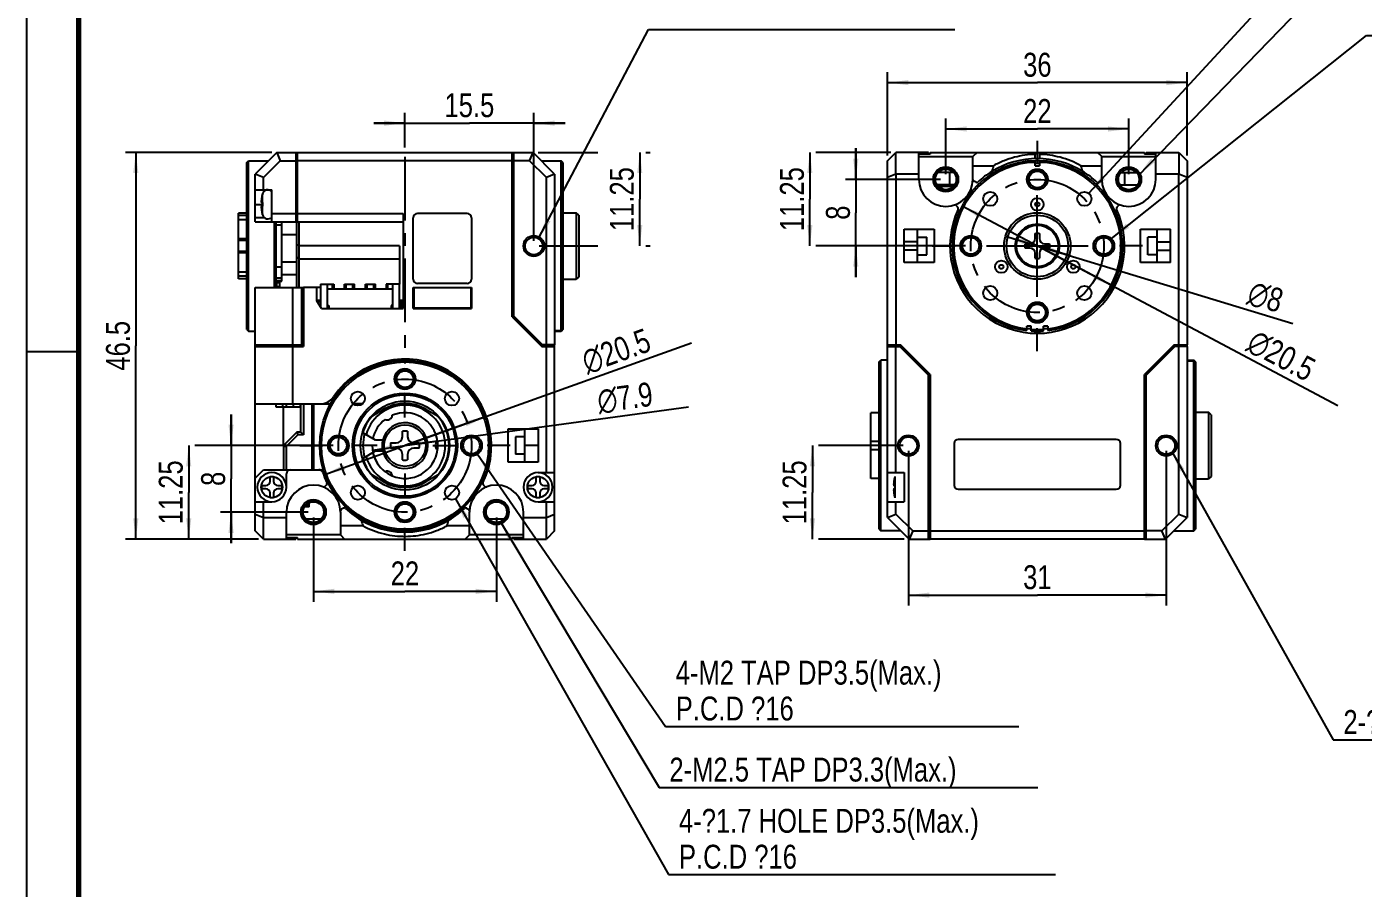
# Model space of a CAD drawing. Header units: millimetres. Extents: x 7 to 417, y 7 to 293.
# Drawn here: x 7.1 to 190.8, y 76.3 to 194.7 of the extents above; entities that cross this region are included whole.
import ezdxf

# ---------------------------------------------------------------- set-up
doc = ezdxf.new("R2010")
doc.units = ezdxf.units.MM
doc.header["$LTSCALE"] = 23.335714
doc.linetypes.add('CENTER', pattern=[0.6, 0.375, -0.075, 0.075, -0.075])
doc.layers.get('0').update_dxf_attribs({"linetype": 'CONTINUOUS'})
for name, color, linetype in [('02___PRT_ALL_AXES', 7, 'CONTINUOUS'), ('3_ALL_AXES', 7, 'CONTINUOUS'), ('7_ALL_FEATURES', 7, 'CONTINUOUS')]:
    doc.layers.add(name, color=color, linetype=linetype)
doc.styles.get("Standard").update_dxf_attribs({"font": 'txt', "width": 0.8})
doc.styles.add('TEXTSTYLE_1', font='gdt', dxfattribs={"width": 0.8})
doc.dimstyles.new('DIMSTYLE_1', dxfattribs={"dimtxt": 3.285714, "dimasz": 2.857143, "dimexe": 1, "dimexo": 0.5, "dimgap": 0.575, "dimtad": 1, "dimlfac": 0.875, "dimdsep": 46, "dimtxsty": 'Standard', "dimblk": '_FILLED', "dimblk1": '_FILLED', "dimblk2": '_FILLED', "dimcen": 0.09, "dimazin": 2, "dimtp": 0.01, "dimtm": 0.01, "dimtfac": 1, "dimtofl": 0, "dimtmove": 0, "dimatfit": 3, "dimldrblk": '_FILLED', "dimfxl": 0, "dimtolj": 1, "dimarcsym": 0})
doc.dimstyles.new('DIMSTYLE_2', dxfattribs={"dimtxt": 3.285714, "dimasz": 2.857143, "dimexe": 1, "dimexo": 0.5, "dimtad": 1, "dimlfac": 0.875, "dimdsep": 46, "dimtxsty": 'Standard', "dimblk": '_FILLED', "dimblk1": '_FILLED', "dimblk2": '_FILLED', "dimcen": 0.09, "dimazin": 2, "dimtp": 0.01, "dimtm": 0.01, "dimtfac": 1, "dimtmove": 0, "dimatfit": 2, "dimldrblk": '_FILLED', "dimfxl": 0, "dimtolj": 1, "dimarcsym": 0})
doc.dimstyles.get("Standard").update_dxf_attribs({"dimtxt": 3.285714, "dimasz": 2.857143, "dimexe": 1, "dimexo": 0.5, "dimtad": 1, "dimdsep": 46, "dimtxsty": 'Standard', "dimblk": '_FILLED', "dimblk1": '_FILLED', "dimblk2": '_FILLED', "dimcen": 0.09, "dimazin": 2, "dimtol": 1, "dimtp": 0.01, "dimtm": 0.01, "dimtfac": 1, "dimtofl": 0, "dimtmove": 0, "dimatfit": 3, "dimldrblk": '_FILLED', "dimfxl": 0, "dimtolj": 1, "dimarcsym": 0})

# ---------------------------------------------------------------- blocks, each defined once
blk = doc.blocks.new('_FILLED')
at = {"color": 0, "linetype": 'ByBlock'}
blk.add_solid([(0, 0), (-1, 0.125), (-1, -0.125)], dxfattribs=at)
blk = doc.blocks.new('*D1')
at = {"color": 2, "linetype": 'Continuous'}
for p, q in [((125.43, 176.98), (125.43, 188.42)), ((166.58, 176.98), (166.58, 188.42)), ((125.43, 186.99), (146.01, 186.99)), ((166.58, 186.99), (146.01, 186.99))]:
    blk.add_line(p, q, dxfattribs=at)
at = {"color": 2, "linetype": 'Continuous', "xscale": 2.8571428571, "yscale": 2.8571428571, "zscale": 2.8571428571, "rotation": 180}
blk.add_blockref('_FILLED', (125.43, 186.99), dxfattribs=at)
at = {"color": 2, "linetype": 'Continuous', "xscale": 2.8571428571, "yscale": 2.8571428571, "zscale": 2.8571428571}
blk.add_blockref('_FILLED', (166.58, 186.99), dxfattribs=at)
at = {"color": 2, "linetype": 'Continuous', "insert": (146.01, 191.09), "char_height": 3.286, "width": 5.2571, "attachment_point": 2, "line_spacing_factor": 0.9}
blk.add_mtext('36', dxfattribs=at)
blk = doc.blocks.new('*D2')
at = {"color": 2, "linetype": 'Continuous'}
for p, q in [((133.43, 174.41), (133.43, 182.05)), ((158.58, 174.41), (158.58, 182.05)), ((133.43, 180.62), (146.01, 180.62)), ((158.58, 180.62), (146.01, 180.62))]:
    blk.add_line(p, q, dxfattribs=at)
at = {"color": 2, "linetype": 'Continuous', "xscale": 2.8571428571, "yscale": 2.8571428571, "zscale": 2.8571428571, "rotation": 180}
blk.add_blockref('_FILLED', (133.43, 180.62), dxfattribs=at)
at = {"color": 2, "linetype": 'Continuous', "xscale": 2.8571428571, "yscale": 2.8571428571, "zscale": 2.8571428571}
blk.add_blockref('_FILLED', (158.58, 180.62), dxfattribs=at)
at = {"color": 2, "linetype": 'Continuous', "insert": (146.01, 184.73), "char_height": 3.286, "width": 5.2571, "attachment_point": 2, "line_spacing_factor": 0.9}
blk.add_mtext('22', dxfattribs=at)
blk = doc.blocks.new('*D5')
at = {"color": 2, "linetype": 'Continuous'}
for p, q in [((128.29, 136.41), (128.29, 115.14)), ((163.72, 136.41), (163.72, 115.14)), ((128.29, 116.57), (146.01, 116.57)), ((163.72, 116.57), (146.01, 116.57))]:
    blk.add_line(p, q, dxfattribs=at)
at = {"color": 2, "linetype": 'Continuous', "xscale": 2.8571428571, "yscale": 2.8571428571, "zscale": 2.8571428571, "rotation": 180}
blk.add_blockref('_FILLED', (128.29, 116.57), dxfattribs=at)
at = {"color": 2, "linetype": 'Continuous', "xscale": 2.8571428571, "yscale": 2.8571428571, "zscale": 2.8571428571}
blk.add_blockref('_FILLED', (163.72, 116.57), dxfattribs=at)
at = {"color": 2, "linetype": 'Continuous', "insert": (146.01, 120.68), "char_height": 3.286, "width": 5.2571, "attachment_point": 2, "line_spacing_factor": 0.9}
blk.add_mtext('31', dxfattribs=at)
blk = doc.blocks.new('*D7')
at = {"color": 2, "linetype": 'Continuous'}
for p, q in [((114.75, 177.41), (114.75, 170.98)), ((125.86, 177.41), (115.57, 177.41)), ((114.75, 164.55), (114.75, 170.98)), ((136.15, 164.55), (115.57, 164.55))]:
    blk.add_line(p, q, dxfattribs=at)
at = {"color": 2, "linetype": 'Continuous', "xscale": 2.8571428571, "yscale": 2.8571428571, "zscale": 2.8571428571}
for p, rotation in [((114.75, 177.41), 90), ((114.75, 164.55), 270)]:
    blk.add_blockref('_FILLED', p, dxfattribs=dict(at, rotation=rotation))
at = {"color": 2, "linetype": 'Continuous', "insert": (110.64, 170.98), "char_height": 3.286, "width": 13.1429, "attachment_point": 2, "rotation": 90, "line_spacing_factor": 0.9}
blk.add_mtext('11.25', dxfattribs=at)
blk = doc.blocks.new('*D8')
at = {"color": 2, "linetype": 'Continuous'}
for p, q in [((121.06, 173.69), (121.06, 177.98)), ((121.06, 177.98), (121.06, 169.12)), ((132.72, 173.69), (119.64, 173.69)), ((121.06, 160.26), (121.06, 169.12)), ((136.15, 164.55), (119.64, 164.55)), ((121.06, 164.55), (121.06, 160.26))]:
    blk.add_line(p, q, dxfattribs=at)
at = {"color": 2, "linetype": 'Continuous', "xscale": 2.8571428571, "yscale": 2.8571428571, "zscale": 2.8571428571}
for p, rotation in [((121.06, 173.69), 270), ((121.06, 164.55), 90)]:
    blk.add_blockref('_FILLED', p, dxfattribs=dict(at, rotation=rotation))
at = {"color": 2, "linetype": 'Continuous', "insert": (116.96, 169.12), "char_height": 3.29, "width": 2.6286, "attachment_point": 2, "rotation": 90, "line_spacing_factor": 0.9}
blk.add_mtext('8', dxfattribs=at)
blk = doc.blocks.new('*D11')
at = {"color": 2, "linetype": 'Continuous'}
for p, q in [((135.66, 170.04), (146.01, 164.55)), ((156.35, 159.06), (146.01, 164.55)), ((146.01, 164.55), (187.32, 142.62))]:
    blk.add_line(p, q, dxfattribs=at)
at = {"color": 2, "linetype": 'Continuous', "xscale": 2.8571428571, "yscale": 2.8571428571, "zscale": 2.8571428571}
for p, rotation in [((135.66, 170.04), 152.0460237914), ((156.35, 159.06), 332.0460237914)]:
    blk.add_blockref('_FILLED', p, dxfattribs=dict(at, rotation=rotation))
at = {"color": 2, "linetype": 'Continuous', "insert": (176.09, 153.23), "char_height": 3.2857, "width": 14.8952, "attachment_point": 1, "rotation": 332.046, "line_spacing_factor": 0.9, "style": 'TEXTSTYLE_1'}
blk.add_mtext('{\\fgdt;n}\\ftxt;20.5', dxfattribs=at)
blk = doc.blocks.new('*D12')
at = {"color": 2, "linetype": 'Continuous'}
for p, q in [((59.11, 137.12), (98.47, 151.25)), ((70.14, 141.08), (59.11, 137.12)), ((48.09, 133.16), (59.11, 137.12))]:
    blk.add_line(p, q, dxfattribs=at)
at = {"color": 2, "linetype": 'Continuous', "xscale": 2.8571428571, "yscale": 2.8571428571, "zscale": 2.8571428571}
for p, rotation in [((70.14, 141.08), 19.7448587996), ((48.09, 133.16), 199.7448587996)]:
    blk.add_blockref('_FILLED', p, dxfattribs=dict(at, rotation=rotation))
at = {"color": 2, "linetype": 'Continuous', "insert": (83.06, 150.08), "char_height": 3.2857, "width": 14.8952, "attachment_point": 1, "rotation": 19.7449, "line_spacing_factor": 0.9, "style": 'TEXTSTYLE_1'}
blk.add_mtext('{\\fgdt;n}\\ftxt;20.5', dxfattribs=at)
blk = doc.blocks.new('*D15')
at = {"color": 2, "linetype": 'Continuous'}
for p, q in [((115.11, 137.12), (115.11, 130.69)), ((127.58, 137.12), (115.93, 137.12)), ((115.11, 124.26), (115.11, 130.69)), ((127.69, 124.26), (115.93, 124.26))]:
    blk.add_line(p, q, dxfattribs=at)
at = {"color": 2, "linetype": 'Continuous', "xscale": 2.8571428571, "yscale": 2.8571428571, "zscale": 2.8571428571}
for p, rotation in [((115.11, 137.12), 90), ((115.11, 124.26), 270)]:
    blk.add_blockref('_FILLED', p, dxfattribs=dict(at, rotation=rotation))
at = {"color": 2, "linetype": 'Continuous', "insert": (111, 130.69), "char_height": 3.286, "width": 13.1429, "attachment_point": 2, "rotation": 90, "line_spacing_factor": 0.9}
blk.add_mtext('11.25', dxfattribs=at)
blk = doc.blocks.new('*D17')
at = {"color": 2, "linetype": 'Continuous'}
for p, q in [((59.11, 137.12), (98.06, 142.44)), ((54.64, 136.51), (59.11, 137.12)), ((63.59, 137.73), (59.11, 137.12))]:
    blk.add_line(p, q, dxfattribs=at)
at = {"color": 2, "linetype": 'Continuous', "xscale": 2.8571428571, "yscale": 2.8571428571, "zscale": 2.8571428571}
for p, rotation in [((63.59, 137.73), 7.7821633118), ((54.64, 136.51), 187.7821633118)]:
    blk.add_blockref('_FILLED', p, dxfattribs=dict(at, rotation=rotation))
at = {"color": 2, "linetype": 'Continuous', "insert": (85.35, 144.85), "char_height": 3.2857, "width": 12.2667, "attachment_point": 1, "rotation": 7.7822, "line_spacing_factor": 0.9, "style": 'TEXTSTYLE_1'}
blk.add_mtext('{\\fgdt;n}\\ftxt;7.9', dxfattribs=at)
blk = doc.blocks.new('*D18')
at = {"color": 2, "linetype": 'Continuous'}
for p, q in [((141.63, 165.88), (146.01, 164.55)), ((150.38, 163.22), (146.01, 164.55)), ((146.01, 164.55), (181.13, 153.88))]:
    blk.add_line(p, q, dxfattribs=at)
at = {"color": 2, "linetype": 'Continuous', "xscale": 2.8571428571, "yscale": 2.8571428571, "zscale": 2.8571428571}
for p, rotation in [((141.63, 165.88), 163.100072975), ((150.38, 163.22), 343.100072975)]:
    blk.add_blockref('_FILLED', p, dxfattribs=dict(at, rotation=rotation))
at = {"color": 2, "linetype": 'Continuous', "insert": (175.61, 159.85), "char_height": 3.2857, "width": 7.0095, "attachment_point": 1, "rotation": 343.1001, "line_spacing_factor": 0.9, "style": 'TEXTSTYLE_1'}
blk.add_mtext('{\\fgdt;n}\\ftxt;8', dxfattribs=at)
blk = doc.blocks.new('*D21')
at = {"color": 2, "linetype": 'Continuous'}
for p, q in [((59.11, 178.06), (59.11, 182.85)), ((76.83, 165.26), (76.83, 182.85)), ((59.11, 181.42), (54.83, 181.42)), ((54.83, 181.42), (67.97, 181.42)), ((81.11, 181.42), (67.97, 181.42)), ((76.83, 181.42), (81.11, 181.42))]:
    blk.add_line(p, q, dxfattribs=at)
at = {"color": 2, "linetype": 'Continuous', "xscale": 2.8571428571, "yscale": 2.8571428571, "zscale": 2.8571428571}
blk.add_blockref('_FILLED', (59.11, 181.42), dxfattribs=at)
at = {"color": 2, "linetype": 'Continuous', "xscale": 2.8571428571, "yscale": 2.8571428571, "zscale": 2.8571428571, "rotation": 180}
blk.add_blockref('_FILLED', (76.83, 181.42), dxfattribs=at)
at = {"color": 2, "linetype": 'Continuous', "insert": (67.97, 185.53), "char_height": 3.286, "width": 10.5143, "attachment_point": 2, "line_spacing_factor": 0.9}
blk.add_mtext('15.5', dxfattribs=at)
blk = doc.blocks.new('*D23')
at = {"color": 2, "linetype": 'Continuous'}
for p, q in [((40.8, 177.41), (20.71, 177.41)), ((22.13, 177.41), (22.13, 150.83)), ((22.13, 124.26), (22.13, 150.83)), ((38.97, 124.26), (20.71, 124.26))]:
    blk.add_line(p, q, dxfattribs=at)
at = {"color": 2, "linetype": 'Continuous', "xscale": 2.8571428571, "yscale": 2.8571428571, "zscale": 2.8571428571}
for p, rotation in [((22.13, 177.41), 90), ((22.13, 124.26), 270)]:
    blk.add_blockref('_FILLED', p, dxfattribs=dict(at, rotation=rotation))
at = {"color": 2, "linetype": 'Continuous', "insert": (18.03, 150.83), "char_height": 3.286, "width": 10.5143, "attachment_point": 2, "rotation": 90, "line_spacing_factor": 0.9}
blk.add_mtext('46.5', dxfattribs=at)
blk = doc.blocks.new('*D24')
at = {"color": 2, "linetype": 'Continuous'}
for p, q in [((77.43, 177.41), (85.63, 177.41)), ((91.38, 177.41), (91.38, 170.98)), ((92.2, 177.41), (92.81, 177.41)), ((91.38, 164.55), (91.38, 170.98)), ((77.54, 164.55), (85.63, 164.55)), ((92.2, 164.55), (92.81, 164.55))]:
    blk.add_line(p, q, dxfattribs=at)
at = {"color": 2, "linetype": 'Continuous', "xscale": 2.8571428571, "yscale": 2.8571428571, "zscale": 2.8571428571}
for p, rotation in [((91.38, 177.41), 90), ((91.38, 164.55), 270)]:
    blk.add_blockref('_FILLED', p, dxfattribs=dict(at, rotation=rotation))
at = {"color": 2, "linetype": 'Continuous', "insert": (87.27, 170.98), "char_height": 3.286, "width": 13.1429, "attachment_point": 2, "rotation": 90, "line_spacing_factor": 0.9}
blk.add_mtext('11.25', dxfattribs=at)
blk = doc.blocks.new('*D25')
at = {"color": 2, "linetype": 'Continuous'}
for p, q in [((29.4, 137.12), (29.4, 130.69)), ((49.26, 137.12), (30.22, 137.12)), ((29.4, 124.26), (29.4, 130.69)), ((38.97, 124.26), (30.22, 124.26))]:
    blk.add_line(p, q, dxfattribs=at)
at = {"color": 2, "linetype": 'Continuous', "xscale": 2.8571428571, "yscale": 2.8571428571, "zscale": 2.8571428571}
for p, rotation in [((29.4, 137.12), 90), ((29.4, 124.26), 270)]:
    blk.add_blockref('_FILLED', p, dxfattribs=dict(at, rotation=rotation))
at = {"color": 2, "linetype": 'Continuous', "insert": (25.29, 130.69), "char_height": 3.286, "width": 13.1429, "attachment_point": 2, "rotation": 90, "line_spacing_factor": 0.9}
blk.add_mtext('11.25', dxfattribs=at)
blk = doc.blocks.new('*D26')
at = {"color": 2, "linetype": 'Continuous'}
for p, q in [((35.22, 137.12), (35.22, 141.41)), ((35.22, 141.41), (35.22, 132.55)), ((49.26, 137.12), (33.79, 137.12)), ((35.22, 123.69), (35.22, 132.55)), ((45.83, 127.98), (33.79, 127.98)), ((35.22, 127.98), (35.22, 123.69))]:
    blk.add_line(p, q, dxfattribs=at)
at = {"color": 2, "linetype": 'Continuous', "xscale": 2.8571428571, "yscale": 2.8571428571, "zscale": 2.8571428571}
for p, rotation in [((35.22, 137.12), 270), ((35.22, 127.98), 90)]:
    blk.add_blockref('_FILLED', p, dxfattribs=dict(at, rotation=rotation))
at = {"color": 2, "linetype": 'Continuous', "insert": (31.11, 132.55), "char_height": 3.29, "width": 2.6286, "attachment_point": 2, "rotation": 90, "line_spacing_factor": 0.9}
blk.add_mtext('8', dxfattribs=at)
blk = doc.blocks.new('*D31')
at = {"color": 2, "linetype": 'Continuous'}
for p, q in [((46.54, 127.26), (46.54, 115.66)), ((71.68, 127.26), (71.68, 115.66)), ((46.54, 117.09), (59.11, 117.09)), ((71.68, 117.09), (59.11, 117.09))]:
    blk.add_line(p, q, dxfattribs=at)
at = {"color": 2, "linetype": 'Continuous', "xscale": 2.8571428571, "yscale": 2.8571428571, "zscale": 2.8571428571, "rotation": 180}
blk.add_blockref('_FILLED', (46.54, 117.09), dxfattribs=at)
at = {"color": 2, "linetype": 'Continuous', "xscale": 2.8571428571, "yscale": 2.8571428571, "zscale": 2.8571428571}
blk.add_blockref('_FILLED', (71.68, 117.09), dxfattribs=at)
at = {"color": 2, "linetype": 'Continuous', "insert": (59.11, 121.2), "char_height": 3.286, "width": 5.2571, "attachment_point": 2, "line_spacing_factor": 0.9}
blk.add_mtext('22', dxfattribs=at)

msp = doc.modelspace()

# ---------------------------------------------------------------- linework, layer by layer
at = {"color": 7, "linetype": 'Continuous'}
for p, q in [((7.143, 7.143), (7.143, 292.857)), ((41.513, 177.405), (38.542, 174.434)), ((41.513, 177.405), (41.987, 176.263)), ((41.513, 177.405), (44.371, 177.405)), ((44.142, 177.405), (44.142, 167.863)), ((44.142, 177.177), (44.371, 177.177)), ((44.256, 158.834), (44.256, 177.177)), ((44.371, 167.863), (44.371, 177.405)), ((73.856, 154.787), (73.856, 177.405)), ((73.856, 177.405), (76.713, 177.405)), ((73.856, 177.177), (74.085, 177.177)), ((73.971, 154.834), (73.971, 177.405)), ((74.085, 154.881), (74.085, 177.405)), ((76.24, 176.263), (76.713, 177.405)), ((79.685, 174.434), (76.713, 177.405)), ((125.434, 176.263), (126.577, 177.405)), ((126.577, 174.434), (126.577, 177.405)), ((131.034, 177.405), (126.577, 177.405)), ((129.72, 173.691), (129.72, 177.405)), ((131.263, 177.177), (129.72, 177.177)), ((129.72, 176.834), (137.149, 176.834)), ((131.02, 177.177), (131.034, 177.405)), ((131.034, 177.405), (131.034, 177.177)), ((131.263, 177.405), (131.263, 177.177)), ((131.263, 177.405), (160.749, 177.405)), ((137.72, 177.405), (137.149, 176.834)), ((137.149, 173.691), (137.149, 176.834)), ((145.72, 177.405), (145.72, 177.13)), ((146.292, 177.405), (146.292, 177.13)), ((154.863, 176.834), (154.292, 177.405)), ((154.863, 173.691), (154.863, 176.834)), ((154.863, 176.834), (162.292, 176.834)), ((160.749, 177.405), (160.749, 177.177)), ((162.292, 177.177), (160.749, 177.177)), ((160.977, 177.177), (160.977, 177.405)), ((160.977, 177.405), (165.434, 177.405)), ((162.292, 173.691), (162.292, 177.405)), ((165.434, 177.405), (165.434, 174.434)), ((165.434, 177.405), (166.577, 176.263)), ((41.987, 176.263), (39.685, 173.961)), ((41.987, 176.263), (44.142, 176.263)), ((44.142, 176.168), (44.371, 176.168)), ((73.856, 176.168), (74.085, 176.168)), ((76.24, 176.263), (74.085, 176.263)), ((78.542, 173.961), (76.24, 176.263)), ((77.86, 176.259), (80.599, 176.259)), ((80.599, 152.921), (80.599, 176.259)), ((80.828, 176.03), (80.599, 176.259)), ((80.828, 176.03), (80.828, 153.063)), ((125.434, 173.961), (125.434, 176.263)), ((137.149, 175.577), (140.005, 175.577)), ((145.72, 175.577), (145.72, 176.259)), ((145.72, 175.92), (146.292, 175.92)), ((145.72, 175.577), (146.292, 175.577)), ((146.292, 176.259), (146.292, 175.577)), ((152.006, 175.577), (154.863, 175.577)), ((166.577, 176.263), (166.577, 173.961)), ((38.542, 167.863), (38.542, 174.434)), ((39.685, 173.961), (38.542, 174.434)), ((39.685, 172.263), (39.685, 173.961)), ((79.685, 174.434), (78.542, 173.961)), ((126.577, 174.434), (125.434, 173.961)), ((129.72, 174.434), (126.577, 174.434)), ((132.863, 172.72), (132.391, 172.72)), ((132.863, 172.72), (132.863, 172.948)), ((137.583, 173.295), (137.282, 173.434)), ((154.429, 173.295), (154.73, 173.434)), ((165.434, 174.434), (162.292, 174.434)), ((166.577, 173.961), (165.434, 174.434)), ((38.542, 172.263), (40.828, 172.263)), ((40.828, 167.863), (40.828, 172.263)), ((38.542, 170.263), (39.54, 170.263)), ((40.828, 169.005), (44.142, 169.005)), ((44.142, 169.1), (44.371, 169.1)), ((44.371, 169.005), (58.885, 169.005)), ((58.885, 169.005), (58.885, 155.977)), ((67.685, 169.005), (60.828, 169.005)), ((80.828, 169.12), (82.656, 169.12)), ((82.656, 169.12), (82.656, 159.977)), ((82.999, 168.777), (82.656, 169.12)), ((135.089, 169.867), (134.865, 170.11)), ((157.147, 170.11), (156.923, 169.867)), ((39.795, 168.434), (38.542, 168.434)), ((38.542, 167.863), (44.256, 167.863)), ((40.828, 168.434), (40.746, 168.434)), ((41.399, 167.433), (42.199, 167.433)), ((42.199, 159.712), (42.199, 167.863)), ((44.142, 168.091), (44.371, 168.091)), ((44.371, 167.863), (58.885, 167.863)), ((44.599, 158.834), (44.599, 167.863)), ((60.256, 159.977), (60.256, 168.434)), ((68.256, 168.434), (68.256, 159.977)), ((82.999, 168.777), (82.999, 160.32)), ((42.199, 166.141), (44.256, 166.141)), ((127.72, 162.263), (127.72, 166.834)), ((127.72, 166.834), (131.834, 166.834)), ((129.549, 162.263), (129.549, 166.834)), ((129.549, 165.748), (130.806, 165.748)), ((130.806, 163.348), (130.806, 165.748)), ((131.834, 166.834), (131.834, 162.263)), ((160.177, 162.263), (160.177, 166.834)), ((160.177, 166.834), (164.292, 166.834)), ((161.206, 163.348), (161.206, 165.748)), ((162.463, 165.748), (161.206, 165.748)), ((162.463, 162.263), (162.463, 166.834)), ((164.292, 162.263), (164.292, 166.834)), ((44.599, 164.548), (44.256, 164.69)), ((129.549, 165.12), (127.72, 165.12)), ((129.549, 163.977), (127.72, 163.977)), ((162.463, 165.12), (164.292, 165.12)), ((162.463, 163.977), (164.292, 163.977)), ((41.399, 161.664), (42.199, 161.664)), ((42.199, 162.364), (44.256, 162.364)), ((44.599, 162.72), (44.256, 163.063)), ((131.834, 162.263), (127.72, 162.263)), ((129.549, 163.348), (130.806, 163.348)), ((164.292, 162.263), (160.177, 162.263)), ((162.463, 163.348), (161.206, 163.348)), ((41.513, 158.834), (41.513, 159.802)), ((41.513, 159.802), (42.199, 159.802)), ((42.199, 160.605), (44.256, 160.605)), ((80.828, 159.977), (82.656, 159.977)), ((82.999, 160.32), (82.656, 159.977)), ((38.542, 125.405), (38.542, 158.834)), ((38.542, 158.834), (45.171, 158.834)), ((41.513, 159.712), (42.199, 159.712)), ((41.513, 159.53), (41.856, 159.53)), ((41.513, 158.966), (41.856, 158.966)), ((41.856, 159.53), (41.856, 158.834)), ((43.685, 150.948), (43.685, 158.834)), ((44.942, 150.834), (44.942, 158.834)), ((45.171, 158.605), (44.942, 158.605)), ((45.056, 158.605), (45.056, 150.834)), ((45.171, 158.834), (45.171, 150.72)), ((47.513, 159.291), (47.513, 156.183)), ((47.513, 159.291), (49.342, 159.291)), ((48.428, 159.291), (48.428, 155.977)), ((57.456, 158.605), (48.428, 158.605)), ((49.113, 159.291), (49.113, 158.605)), ((49.342, 159.291), (49.342, 158.605)), ((50.828, 158.605), (50.828, 159.291)), ((50.828, 159.291), (52.199, 159.291)), ((51.056, 158.605), (51.056, 159.291)), ((51.971, 158.605), (51.971, 159.291)), ((52.199, 158.605), (52.199, 159.291)), ((53.685, 158.605), (53.685, 159.291)), ((53.685, 159.291), (55.056, 159.291)), ((53.913, 158.605), (53.913, 159.291)), ((54.828, 158.605), (54.828, 159.291)), ((55.056, 158.605), (55.056, 159.291)), ((56.542, 159.291), (56.542, 158.605)), ((58.371, 159.291), (56.542, 159.291)), ((56.771, 158.605), (56.771, 159.291)), ((57.456, 155.977), (57.456, 159.291)), ((58.371, 155.977), (58.371, 159.291)), ((60.256, 155.977), (60.256, 158.834)), ((60.256, 158.834), (68.256, 158.834)), ((60.256, 158.605), (60.313, 158.605)), ((60.256, 158.548), (60.313, 158.548)), ((60.313, 158.777), (60.313, 156.034)), ((68.199, 158.777), (60.313, 158.777)), ((67.685, 159.405), (60.828, 159.405)), ((68.199, 156.034), (68.199, 158.777)), ((68.199, 158.605), (68.256, 158.605)), ((68.199, 158.548), (68.256, 158.548)), ((68.256, 158.834), (68.256, 155.977)), ((47.228, 156.64), (47.228, 156.891)), ((47.513, 156.891), (47.228, 156.891)), ((48.428, 156.377), (48.656, 156.377)), ((48.656, 156.377), (48.656, 155.977)), ((57.228, 156.377), (57.228, 155.977)), ((57.456, 156.377), (57.228, 156.377)), ((58.656, 156.891), (58.371, 156.891)), ((58.656, 155.977), (58.656, 156.891)), ((60.256, 156.263), (60.313, 156.263)), ((60.313, 156.205), (60.256, 156.205)), ((68.199, 156.263), (68.256, 156.263)), ((68.256, 156.205), (68.199, 156.205)), ((47.642, 155.977), (58.885, 155.977)), ((60.256, 155.977), (68.256, 155.977)), ((60.313, 156.034), (68.199, 156.034)), ((73.856, 154.787), (77.923, 150.72)), ((73.971, 154.834), (77.971, 150.834)), ((78.018, 150.948), (74.085, 154.881)), ((79.685, 152.921), (80.599, 152.921)), ((79.685, 152.865), (80.599, 152.865)), ((79.685, 152.834), (80.599, 152.834)), ((80.599, 152.921), (80.828, 153.152)), ((80.828, 153.063), (80.599, 152.834)), ((80.599, 152.865), (80.676, 152.942)), ((80.599, 152.834), (80.599, 152.865)), ((80.676, 152.942), (80.828, 153.095)), ((144.577, 152.921), (144.577, 153.52)), ((145.149, 153.52), (144.577, 153.52)), ((145.149, 153.177), (144.577, 153.177)), ((145.149, 152.865), (145.149, 153.52)), ((146.863, 152.865), (146.863, 153.52)), ((147.434, 153.52), (146.863, 153.52)), ((147.434, 153.177), (146.863, 153.177)), ((147.434, 153.52), (147.434, 152.921)), ((38.542, 150.948), (44.942, 150.948)), ((38.542, 150.72), (45.171, 150.72)), ((38.771, 150.72), (38.771, 150.948)), ((45.056, 150.834), (38.771, 150.834)), ((43.685, 142.834), (43.685, 150.72)), ((43.78, 150.72), (43.78, 150.948)), ((77.923, 150.72), (79.685, 150.72)), ((79.456, 150.834), (77.971, 150.834)), ((79.685, 150.948), (78.018, 150.948)), ((78.447, 150.72), (78.447, 150.948)), ((78.542, 133.405), (78.542, 150.72)), ((79.456, 150.72), (79.456, 150.948)), ((79.685, 125.405), (79.685, 150.948)), ((125.434, 127.234), (125.434, 150.948)), ((125.434, 150.948), (127.196, 150.948)), ((125.434, 150.72), (127.101, 150.72)), ((125.663, 150.72), (125.663, 150.948)), ((127.149, 150.834), (125.663, 150.834)), ((126.577, 133.405), (126.577, 150.72)), ((126.672, 150.72), (126.672, 150.948)), ((127.101, 150.72), (131.034, 146.787)), ((127.149, 150.834), (131.149, 146.834)), ((131.263, 146.881), (127.196, 150.948)), ((164.816, 150.948), (160.749, 146.881)), ((160.863, 146.834), (164.863, 150.834)), ((160.977, 146.787), (164.91, 150.72)), ((164.816, 150.948), (166.577, 150.948)), ((166.349, 150.834), (164.863, 150.834)), ((166.577, 150.72), (164.91, 150.72)), ((165.34, 150.72), (165.34, 150.948)), ((166.349, 150.72), (166.349, 150.948)), ((166.577, 150.72), (166.577, 150.948)), ((14.286, 150), (7.168, 150.011)), ((166.577, 148.834), (167.492, 148.834)), ((166.577, 148.803), (167.492, 148.803)), ((167.72, 148.605), (167.492, 148.834)), ((167.492, 148.803), (167.492, 148.834)), ((167.568, 148.726), (167.492, 148.803)), ((166.577, 148.747), (167.492, 148.747)), ((167.492, 125.409), (167.492, 148.747)), ((167.72, 148.516), (167.492, 148.747)), ((167.72, 148.573), (167.568, 148.726)), ((167.72, 148.605), (167.72, 125.637)), ((131.034, 124.263), (131.034, 146.787)), ((131.149, 124.491), (131.149, 146.834)), ((131.263, 146.881), (131.263, 124.263)), ((160.749, 124.263), (160.749, 146.881)), ((160.863, 146.834), (160.863, 124.491)), ((160.977, 124.263), (160.977, 146.787)), ((38.542, 142.834), (48.895, 142.834)), ((41.399, 142.377), (41.399, 142.834)), ((44.713, 142.377), (41.399, 142.377)), ((42.313, 142.377), (42.313, 142.834)), ((42.771, 142.834), (42.771, 142.377)), ((43.799, 142.377), (43.799, 142.834)), ((44.713, 142.834), (44.713, 142.377)), ((44.828, 138.948), (44.828, 142.834)), ((45.171, 142.834), (45.171, 138.605)), ((46.428, 142.834), (46.428, 133.805)), ((46.542, 142.834), (46.542, 133.805)), ((53.263, 142.834), (52.034, 142.834)), ((167.72, 141.691), (169.549, 141.691)), ((169.892, 141.348), (169.549, 141.691)), ((169.549, 141.691), (169.549, 132.548)), ((169.892, 141.348), (169.892, 132.891)), ((44.256, 138.948), (42.428, 137.12)), ((44.398, 138.605), (42.771, 136.978)), ((44.256, 138.948), (44.398, 138.605)), ((44.828, 138.948), (44.256, 138.948)), ((45.171, 138.605), (44.398, 138.605)), ((44.828, 138.948), (45.171, 138.605)), ((73.285, 139.405), (77.399, 139.405)), ((73.285, 134.834), (73.285, 139.405)), ((75.571, 138.32), (74.313, 138.32)), ((74.313, 138.32), (74.313, 135.92)), ((75.571, 134.834), (75.571, 139.405)), ((77.399, 139.405), (77.399, 134.834)), ((156.863, 137.977), (135.149, 137.977)), ((42.428, 137.12), (42.771, 136.978)), ((42.428, 137.12), (42.428, 133.805)), ((42.771, 136.978), (42.771, 133.805)), ((75.571, 135.92), (74.313, 135.92)), ((77.399, 137.12), (75.571, 137.12)), ((134.577, 137.405), (134.577, 131.691)), ((157.434, 131.691), (157.434, 137.405)), ((77.399, 134.834), (73.285, 134.834)), ((38.542, 132.663), (39.685, 133.805)), ((39.685, 133.805), (47.882, 133.805)), ((42.828, 131.405), (42.828, 133.234)), ((77.399, 133.405), (79.685, 133.405)), ((125.434, 133.405), (127.72, 133.405)), ((127.72, 133.405), (127.72, 129.405)), ((167.72, 132.548), (169.549, 132.548)), ((169.892, 132.891), (169.549, 132.548)), ((48.122, 131.5), (48.349, 131.738)), ((69.878, 131.738), (70.105, 131.5)), ((135.149, 131.12), (156.863, 131.12)), ((38.542, 129.405), (40.828, 129.405)), ((39.685, 124.263), (39.685, 129.405)), ((45.971, 128.72), (45.322, 128.72)), ((45.971, 128.948), (45.496, 128.948)), ((45.971, 128.72), (45.971, 129.286)), ((77.399, 129.405), (79.685, 129.405)), ((78.542, 124.263), (78.542, 129.405)), ((125.434, 129.405), (127.72, 129.405)), ((126.577, 127.707), (126.577, 129.405)), ((38.542, 127.707), (39.685, 127.234)), ((39.685, 127.234), (42.828, 127.234)), ((42.828, 124.263), (42.828, 127.977)), ((47.602, 127.019), (45.482, 127.019)), ((50.256, 127.977), (50.256, 124.834)), ((50.677, 128.537), (50.38, 128.395)), ((67.55, 128.537), (67.846, 128.395)), ((67.971, 124.834), (67.971, 127.977)), ((72.745, 127.019), (70.625, 127.019)), ((75.399, 124.263), (75.399, 127.977)), ((75.399, 127.234), (78.542, 127.234)), ((78.542, 127.234), (79.685, 127.707)), ((125.434, 127.234), (126.577, 127.707)), ((125.434, 127.234), (128.406, 124.263)), ((126.577, 127.707), (128.879, 125.405)), ((163.133, 125.405), (165.434, 127.707)), ((163.606, 124.263), (166.577, 127.234)), ((165.434, 127.707), (166.577, 127.234)), ((39.685, 124.263), (38.542, 125.405)), ((53.352, 126.091), (50.256, 126.091)), ((67.971, 126.091), (64.875, 126.091)), ((79.685, 125.405), (78.542, 124.263)), ((128.879, 125.405), (128.406, 124.263)), ((128.879, 125.405), (131.034, 125.405)), ((131.034, 125.5), (131.263, 125.5)), ((160.749, 125.5), (160.977, 125.5)), ((163.133, 125.405), (160.977, 125.405)), ((163.606, 124.263), (163.133, 125.405)), ((164.752, 125.409), (167.492, 125.409)), ((167.492, 125.409), (167.72, 125.637)), ((39.685, 124.263), (44.142, 124.263)), ((50.256, 124.834), (42.828, 124.834)), ((42.828, 124.491), (44.371, 124.491)), ((44.142, 124.491), (44.142, 124.263)), ((44.371, 124.263), (44.371, 124.491)), ((44.371, 124.263), (73.856, 124.263)), ((50.256, 124.834), (50.828, 124.263)), ((67.399, 124.263), (67.971, 124.834)), ((75.399, 124.834), (67.971, 124.834)), ((73.856, 124.491), (75.399, 124.491)), ((73.856, 124.263), (73.856, 124.491)), ((74.085, 124.491), (74.085, 124.263)), ((74.085, 124.263), (78.542, 124.263)), ((128.406, 124.263), (131.263, 124.263)), ((131.034, 124.491), (131.263, 124.491)), ((160.749, 124.491), (160.977, 124.491)), ((160.749, 124.263), (163.606, 124.263))]:
    msp.add_line(p, q, dxfattribs=at)
at = {"color": 7, "linetype": 'Continuous', "const_width": 0.714}
msp.add_lwpolyline([(14.286, 285.714), (14.286, 14.286)], dxfattribs=at)
at = {"color": 7, "linetype": 'Continuous'}
for centre, radius in [((133.434, 173.691), 1.714), ((158.577, 173.691), 1.714), ((146.006, 170.263), 0.857), ((146.006, 164.548), 4.571), ((146.006, 170.263), 0.286), ((146.006, 164.548), 4.229), ((146.006, 164.548), 3.029), ((76.828, 164.548), 1.429), ((76.828, 164.548), 1.2), ((141.057, 161.691), 0.857), ((141.057, 161.691), 0.286), ((150.955, 161.691), 0.857), ((150.955, 161.691), 0.286), ((59.113, 137.12), 7.2), ((59.113, 137.12), 6.971), ((59.113, 137.12), 6.114), ((128.292, 137.12), 1.429), ((128.292, 137.12), 1.2), ((163.72, 137.12), 1.429), ((163.72, 137.12), 1.2), ((46.542, 127.977), 1.714), ((71.685, 127.977), 1.714)]:
    msp.add_circle(centre, radius, dxfattribs=at)
for centre, radius, start, end in [((146.006, 164.548), 11.714, 91.3976, 262.99527), ((146.006, 164.548), 11.486, 91.42542, 262.85516), ((146.006, 164.548), 12, 121.32466, 132.92239), ((151.74, 171.558), 12.404, 161.09639, 164.85423), ((146.006, 164.548), 11.714, 277.00473, 88.6024), ((146.006, 164.548), 11.486, 277.14484, 88.57458), ((140.28, 171.56), 12.395, 15.14685, 18.90722), ((146.006, 164.548), 12, 47.07761, 58.67576), ((133.434, 173.691), 3.714, 180, 360), ((137.377, 173.641), 0.229, 179.27599, 245.32723), ((137.678, 173.503), 0.229, 245.32723, 312.92239), ((154.334, 173.503), 0.229, 227.07761, 294.67277), ((154.635, 173.641), 0.229, 294.67277, 0.72401), ((158.577, 173.691), 3.714, 180, 360), ((60.828, 168.434), 0.571, 90, 180), ((67.685, 168.434), 0.571, 0, 90), ((134.697, 169.956), 0.229, 42.61802, 108.66926), ((134.921, 169.712), 0.229, 335.02286, 42.61802), ((157.091, 169.712), 0.229, 137.38198, 204.97714), ((157.315, 169.956), 0.229, 71.33074, 137.38198), ((60.828, 159.977), 0.571, 180, 270), ((67.685, 159.977), 0.571, 270, 360), ((146.006, 164.548), 11.486, 265.72022, 274.27978), ((146.006, 164.548), 11.714, 265.80388, 274.19612), ((59.113, 137.12), 11.886, 334.45551, 145.6313), ((47.416, 145.12), 2.286, 270, 325.6313), ((59.113, 137.12), 5.771, 163.74621, 196.25379), ((59.113, 137.12), 3.143, 166.32909, 193.67091), ((135.149, 137.405), 0.571, 90, 180), ((156.863, 137.405), 0.571, 0, 90), ((43.399, 133.234), 0.571, 90, 180), ((47.278, 133.234), 0.571, 18.17538, 90), ((59.113, 137.12), 11.886, 198.17538, 205.54449), ((77.399, 131.405), 2, 90, 270), ((40.828, 131.405), 2, 270, 360), ((46.542, 127.977), 3.714, 0, 180), ((47.957, 131.657), 0.229, 248.97531, 316.46983), ((48.183, 131.896), 0.229, 316.46983, 25.54449), ((71.685, 127.977), 3.714, 0, 180), ((70.044, 131.896), 0.229, 154.45551, 223.53017), ((70.27, 131.657), 0.229, 223.53017, 291.02469), ((135.149, 131.691), 0.571, 180, 270), ((156.863, 131.691), 0.571, 270, 360), ((50.776, 128.331), 0.229, 46.51025, 115.58492), ((67.451, 128.331), 0.229, 64.41508, 133.48975), ((50.479, 128.189), 0.229, 115.58492, 183.07943), ((59.113, 137.12), 11.886, 226.51025, 313.48975), ((64.451, 130.205), 11.837, 196.35483, 200.33585), ((53.794, 130.198), 11.818, 339.66371, 343.65101), ((67.748, 128.189), 0.229, 356.92057, 64.41508)]:
    msp.add_arc(centre, radius, start, end, dxfattribs=at)
at = {"color": 2, "linetype": 'Continuous'}
for centre, radius, start, end in [((146.006, 164.548), 11.714, 88.6024, 91.3976), ((59.113, 137.12), 4.514, 352.72885, 16.77341), ((59.113, 137.12), 4.514, 178.79092, 247.27115), ((59.113, 137.12), 11.714, 196.25553, 270)]:
    msp.add_arc(centre, radius, start, end, dxfattribs=at)
at = {"color": 7, "linetype": 'Continuous'}
for points, knots in [([(145.72, 177.13), (145.244, 177.119), (144.283, 177.042), (142.844, 176.752), (141.4, 176.277), (140.466, 175.833), (140.005, 175.577)], [0, 0, 0, 0, 0.2389203, 0.4827617, 0.7352909, 1, 1, 1, 1]), ([(152.006, 175.577), (151.105, 176.078), (149.238, 176.829), (147.249, 177.108), (146.292, 177.13)], [0, 0, 0, 0, 0.5184051, 1, 1, 1, 1]), ([(53.352, 126.091), (54.273, 125.599), (56.181, 124.876), (58.203, 124.643), (59.173, 124.649)], [0, 0, 0, 0, 0.5185485, 1, 1, 1, 1]), ([(59.173, 124.649), (59.647, 124.652), (60.605, 124.711), (62.041, 124.974), (63.481, 125.421), (64.414, 125.845), (64.875, 126.091)], [0, 0, 0, 0, 0.2396123, 0.4836016, 0.7358719, 1, 1, 1, 1])]:
    msp.add_open_spline(points, degree=3, knots=knots, dxfattribs=at)
at = {"layer": '02___PRT_ALL_AXES', "color": 7, "linetype": 'CENTER'}
for p, q in [((146.006, 178.995), (146.006, 175.834)), ((59.113, 176.807), (59.113, 148.405)), ((146.006, 165.263), (146.006, 171.548)), ((131.559, 164.548), (134.72, 164.548)), ((139.006, 164.548), (145.291, 164.548)), ((146.006, 157.548), (146.006, 163.834)), ((146.72, 164.548), (153.006, 164.548)), ((160.452, 164.548), (157.292, 164.548)), ((146.006, 150.102), (146.006, 153.263)), ((59.113, 140.959), (59.113, 144.12)), ((44.667, 137.12), (47.828, 137.12)), ((55.274, 137.12), (52.113, 137.12)), ((62.953, 137.12), (66.113, 137.12)), ((73.56, 137.12), (70.399, 137.12)), ((59.113, 133.28), (59.113, 130.12)), ((59.113, 122.673), (59.113, 125.834))]:
    msp.add_line(p, q, dxfattribs=at)
at = {"layer": '02___PRT_ALL_AXES', "color": 7, "linetype": 'Continuous'}
for p, q in [((37.628, 176.263), (40.371, 176.263)), ((134.482, 174.663), (132.387, 174.663)), ((157.53, 174.663), (159.625, 174.663)), ((132.863, 172.72), (132.863, 172.382)), ((134.482, 172.72), (132.863, 172.72)), ((36.256, 165.511), (36.256, 169.062)), ((37.399, 168.712), (36.256, 168.712)), ((37.399, 168.141), (36.256, 168.141)), ((36.256, 160.034), (36.256, 163.585)), ((145.291, 164.548), (146.72, 164.548)), ((146.006, 163.834), (146.006, 165.263)), ((37.399, 160.956), (36.256, 160.956)), ((37.399, 160.385), (36.256, 160.385)), ((42.199, 160.109), (41.399, 160.109)), ((37.628, 152.834), (38.542, 152.834)), ((123.149, 132.605), (123.149, 141.634)), ((124.292, 137.691), (123.149, 137.691)), ((124.292, 136.548), (123.149, 136.548)), ((45.342, 128.72), (45.342, 128.75))]:
    msp.add_line(p, q, dxfattribs=at)
for centre, radius in [((146.006, 173.691), 1.429), ((139.541, 171.013), 0.971), ((152.471, 171.013), 0.971), ((136.863, 164.548), 1.429), ((155.149, 164.548), 1.429), ((139.541, 158.083), 0.971), ((152.471, 158.083), 0.971), ((146.006, 155.405), 1.429), ((59.113, 146.263), 1.429), ((52.648, 143.585), 0.971), ((65.578, 143.585), 0.971), ((49.971, 137.12), 1.429), ((68.256, 137.12), 1.429), ((52.648, 130.655), 0.971), ((65.578, 130.655), 0.971), ((59.113, 127.977), 1.429)]:
    msp.add_circle(centre, radius, dxfattribs=at)
at = {"layer": '02___PRT_ALL_AXES', "color": 7, "linetype": 'CENTER'}
for centre in [(146.006, 164.548), (59.113, 137.12)]:
    msp.add_circle(centre, 9.143, dxfattribs=at)
at = {"layer": '02___PRT_ALL_AXES', "color": 7, "linetype": 'Continuous'}
for centre, radius, start, end in [((59.113, 137.12), 4.514, 7.27115, 112.72885), ((59.113, 137.12), 4.514, 127.27115, 167.68583), ((56.685, 141.326), 0.686, 243.56902, 356.43098), ((59.113, 137.12), 4.514, 192.31417, 232.72885), ((59.113, 137.12), 4.514, 247.27115, 352.72885), ((63.971, 137.12), 0.686, 123.56902, 236.43098), ((56.685, 132.913), 0.686, 3.56902, 116.43098)]:
    msp.add_arc(centre, radius, start, end, dxfattribs=at)
at = {"layer": '3_ALL_AXES', "color": 7, "linetype": 'Continuous'}
for p, q in [((39.54, 171.691), (39.548, 171.72)), ((39.548, 168.805), (39.548, 171.72)), ((39.54, 168.834), (39.548, 168.805)), ((126.44, 132.863), (126.44, 129.948))]:
    msp.add_line(p, q, dxfattribs=at)
for centre, radius in [((146.006, 164.548), 2.857), ((59.113, 137.12), 2.857), ((40.828, 131.405), 1.457), ((77.399, 131.405), 1.457)]:
    msp.add_circle(centre, radius, dxfattribs=at)
for centre, radius, start, end in [((40.27, 171.511), 0.751, 41.99703, 163.90839), ((40.27, 169.014), 0.751, 196.09161, 318.00297), ((40.828, 131.405), 2, 0, 270), ((77.399, 131.405), 2, 270, 90)]:
    msp.add_arc(centre, radius, start, end, dxfattribs=at)
at = {"layer": '7_ALL_FEATURES', "color": 7, "linetype": 'Continuous'}
for p, q in [((44.371, 177.405), (73.856, 177.405)), ((145.72, 176.545), (145.72, 177.13)), ((146.292, 177.13), (146.292, 176.545)), ((37.399, 176.034), (37.628, 176.263)), ((37.399, 153.063), (37.399, 176.034)), ((37.628, 152.834), (37.628, 176.263)), ((73.856, 176.263), (44.371, 176.263)), ((134.006, 172.948), (134.006, 174.663)), ((158.006, 174.663), (158.006, 172.948)), ((78.542, 150.948), (78.542, 173.961)), ((79.685, 174.434), (79.685, 150.948)), ((125.434, 150.948), (125.434, 173.961)), ((126.577, 174.434), (126.577, 150.948)), ((134.652, 172.948), (132.217, 172.948)), ((157.359, 172.948), (159.795, 172.948)), ((165.434, 150.948), (165.434, 174.434)), ((166.577, 173.961), (166.577, 150.948)), ((39.54, 171.691), (39.54, 171.671)), ((37.399, 169.063), (36.256, 169.063)), ((39.41, 170.499), (39.54, 170.499)), ((39.54, 170.026), (39.41, 170.026)), ((39.54, 170.499), (39.54, 170.026)), ((39.54, 168.854), (39.54, 168.834)), ((41.171, 158.834), (41.171, 167.863)), ((41.399, 158.834), (41.399, 167.863)), ((36.256, 163.585), (36.256, 165.511)), ((37.399, 165.511), (36.256, 165.511)), ((37.399, 165.291), (36.256, 165.291)), ((145.71, 165.558), (145.71, 166.237)), ((146.302, 166.237), (146.302, 165.558)), ((37.399, 163.805), (36.256, 163.805)), ((37.399, 163.585), (36.256, 163.585)), ((58.371, 164.548), (44.599, 164.548)), ((58.371, 164.548), (58.371, 159.291)), ((144.317, 164.844), (144.996, 164.844)), ((144.996, 164.252), (144.317, 164.252)), ((145.71, 162.86), (145.71, 163.538)), ((146.302, 163.538), (146.302, 162.86)), ((147.016, 164.844), (147.694, 164.844)), ((147.694, 164.252), (147.016, 164.252)), ((58.371, 162.72), (44.599, 162.72)), ((37.399, 160.034), (36.256, 160.034)), ((47.513, 158.834), (45.171, 158.834)), ((46.999, 157.005), (46.999, 158.834)), ((46.999, 157.12), (47.513, 157.12)), ((47.642, 155.977), (46.999, 157.005)), ((58.371, 157.12), (58.885, 157.12)), ((58.885, 156.891), (58.656, 156.891)), ((37.399, 153.063), (37.628, 152.834)), ((165.434, 127.707), (165.434, 150.72)), ((166.577, 150.72), (166.577, 127.234)), ((124.292, 148.605), (124.52, 148.834)), ((124.52, 125.405), (124.52, 148.834)), ((125.434, 148.834), (124.52, 148.834)), ((124.292, 125.634), (124.292, 148.605)), ((42.428, 137.12), (42.428, 142.377)), ((46.313, 142.834), (46.313, 133.805)), ((54.636, 141.199), (56.228, 142.118)), ((61.999, 142.118), (63.591, 141.199)), ((124.292, 141.634), (123.149, 141.634)), ((55.084, 137.863), (53.318, 138.882)), ((56.06, 137.863), (55.084, 137.863)), ((58.758, 138.332), (58.758, 139.088)), ((59.469, 139.088), (59.469, 138.332)), ((53.318, 135.357), (55.084, 136.377)), ((55.084, 136.377), (56.06, 136.377)), ((57.145, 137.475), (57.901, 137.475)), ((57.901, 136.765), (57.145, 136.765)), ((58.758, 135.151), (58.758, 135.907)), ((59.469, 135.907), (59.469, 135.151)), ((60.326, 137.475), (61.082, 137.475)), ((61.082, 136.765), (60.326, 136.765)), ((40.591, 132.213), (40.591, 132.814)), ((41.064, 132.814), (41.064, 132.213)), ((56.228, 132.121), (54.636, 133.041)), ((63.591, 133.041), (61.999, 132.121)), ((77.162, 132.213), (77.162, 132.814)), ((77.636, 132.814), (77.636, 132.213)), ((124.292, 132.605), (123.149, 132.605)), ((126.432, 132.834), (126.432, 132.814)), ((39.419, 131.642), (40.02, 131.642)), ((40.02, 131.169), (39.419, 131.169)), ((40.591, 129.997), (40.591, 130.597)), ((41.064, 130.597), (41.064, 129.997)), ((41.636, 131.642), (42.237, 131.642)), ((42.237, 131.169), (41.636, 131.169)), ((75.99, 131.642), (76.591, 131.642)), ((76.591, 131.169), (75.99, 131.169)), ((77.162, 129.997), (77.162, 130.597)), ((77.636, 130.597), (77.636, 129.997)), ((78.207, 131.642), (78.808, 131.642)), ((78.808, 131.169), (78.207, 131.169)), ((126.302, 131.642), (126.432, 131.642)), ((126.432, 131.169), (126.302, 131.169)), ((126.432, 131.642), (126.432, 131.169)), ((126.432, 129.997), (126.432, 129.977)), ((124.292, 125.634), (124.52, 125.405)), ((127.263, 125.405), (124.52, 125.405)), ((131.263, 125.405), (160.749, 125.405)), ((160.749, 124.263), (131.263, 124.263))]:
    msp.add_line(p, q, dxfattribs=at)
for centre, radius in [((133.434, 173.691), 1.657), ((133.434, 173.691), 1.429), ((146.006, 173.691), 1.429), ((146.006, 173.691), 1.371), ((146.006, 173.691), 1.143), ((158.577, 173.691), 1.657), ((158.577, 173.691), 1.429), ((136.863, 164.548), 1.429), ((136.863, 164.548), 1.371), ((136.863, 164.548), 1.143), ((155.149, 164.548), 1.429), ((155.149, 164.548), 1.371), ((155.149, 164.548), 1.143), ((146.006, 155.405), 1.429), ((146.006, 155.405), 1.371), ((146.006, 155.405), 1.143), ((59.113, 137.12), 11.714), ((59.113, 137.12), 11.486), ((59.113, 146.263), 1.429), ((59.113, 146.263), 1.371), ((59.113, 146.263), 1.143), ((59.113, 137.12), 2.857), ((49.971, 137.12), 1.429), ((49.971, 137.12), 1.371), ((49.971, 137.12), 1.143), ((68.256, 137.12), 1.429), ((68.256, 137.12), 1.371), ((68.256, 137.12), 1.143), ((46.542, 127.977), 1.657), ((46.542, 127.977), 1.429), ((59.113, 127.977), 1.429), ((59.113, 127.977), 1.371), ((59.113, 127.977), 1.143), ((71.685, 127.977), 1.657), ((71.685, 127.977), 1.429)]:
    msp.add_circle(centre, radius, dxfattribs=at)
for centre, radius, start, end in [((146.006, 164.548), 12, 58.67576, 121.32466), ((44.599, 170.263), 5.252, 164.43952, 171.14845), ((44.599, 170.263), 5.252, 188.85155, 195.56048), ((146.006, 164.548), 12, 155.02286, 24.97714), ((144.996, 165.558), 0.714, 270, 360), ((146.006, 164.548), 1.714, 80.06162, 99.93838), ((147.016, 165.558), 0.714, 180, 270), ((146.006, 164.548), 1.714, 170.06162, 189.93838), ((144.996, 163.538), 0.714, 0, 90), ((147.016, 163.538), 0.714, 90, 180), ((146.006, 164.548), 1.714, 350.06162, 9.93838), ((146.006, 164.548), 1.714, 260.06162, 279.93838), ((59.113, 137.12), 5.543, 195.67495, 164.32505), ((59.113, 137.12), 5.771, 60, 120), ((59.113, 137.12), 6.057, 137.66818, 163.0861), ((59.113, 137.12), 3.143, 193.67202, 166.32798), ((59.113, 137.12), 6.057, 317.66818, 42.33182), ((57.901, 138.332), 0.857, 270, 360), ((59.113, 137.12), 2, 79.77465, 100.22535), ((60.326, 138.332), 0.857, 180, 270), ((59.113, 137.12), 2, 169.77465, 190.22535), ((57.901, 135.907), 0.857, 0, 90), ((60.326, 135.907), 0.857, 90, 180), ((59.113, 137.12), 2, 349.77465, 10.22535), ((59.113, 137.12), 6.057, 196.9139, 222.33182), ((59.113, 137.12), 2, 259.77465, 280.22535), ((40.828, 131.405), 1.429, 80.46295, 99.53705), ((77.399, 131.405), 1.429, 80.46295, 99.53705), ((131.492, 131.405), 5.252, 164.43952, 171.14845), ((131.492, 131.405), 5.257, 163.90839, 164.23222), ((40.828, 131.405), 1.429, 170.46295, 189.53705), ((40.02, 132.213), 0.571, 270, 360), ((40.02, 130.597), 0.571, 0, 90), ((41.636, 132.213), 0.571, 180, 270), ((41.636, 130.597), 0.571, 90, 180), ((40.828, 131.405), 1.429, 350.46295, 9.53705), ((59.113, 137.12), 5.771, 240, 300), ((77.399, 131.405), 1.429, 170.46295, 189.53705), ((76.591, 132.213), 0.571, 270, 360), ((76.591, 130.597), 0.571, 0, 90), ((78.207, 132.213), 0.571, 180, 270), ((78.207, 130.597), 0.571, 90, 180), ((77.399, 131.405), 1.429, 350.46295, 9.53705), ((131.492, 131.405), 5.252, 188.85155, 195.56048), ((40.828, 131.405), 1.429, 260.46295, 279.53705), ((77.399, 131.405), 1.429, 260.46295, 279.53705), ((131.492, 131.405), 5.257, 195.76778, 196.09161)]:
    msp.add_arc(centre, radius, start, end, dxfattribs=at)
for points, knots in [([(39.41, 171.071), (39.404, 171.034), (39.394, 170.961), (39.382, 170.855), (39.375, 170.758), (39.372, 170.672), (39.374, 170.609), (39.378, 170.568), (39.382, 170.544), (39.387, 170.525), (39.393, 170.511), (39.4, 170.502), (39.407, 170.499), (39.41, 170.499)], [0, 0, 0, 0, 0.1914558, 0.3756715, 0.5455055, 0.6942941, 0.8163184, 0.8659349, 0.9074959, 0.940911, 0.9664517, 0.9851733, 1, 1, 1, 1]), ([(39.41, 170.026), (39.407, 170.026), (39.4, 170.023), (39.393, 170.014), (39.387, 170), (39.382, 169.981), (39.378, 169.957), (39.374, 169.916), (39.372, 169.853), (39.375, 169.767), (39.382, 169.67), (39.394, 169.564), (39.404, 169.491), (39.41, 169.454)], [0, 0, 0, 0, 0.0148271, 0.0335496, 0.0590915, 0.0925089, 0.1340731, 0.1836947, 0.3057275, 0.4545122, 0.6243366, 0.8085479, 1, 1, 1, 1]), ([(126.302, 132.213), (126.297, 132.177), (126.286, 132.104), (126.275, 131.998), (126.268, 131.901), (126.265, 131.815), (126.266, 131.752), (126.271, 131.711), (126.275, 131.687), (126.28, 131.668), (126.286, 131.654), (126.293, 131.645), (126.299, 131.642), (126.302, 131.642)], [0, 0, 0, 0, 0.1914456, 0.3756509, 0.545479, 0.6942733, 0.8162997, 0.8659204, 0.9074859, 0.9409053, 0.9664489, 0.9851726, 1, 1, 1, 1]), ([(126.302, 131.169), (126.299, 131.169), (126.293, 131.166), (126.286, 131.157), (126.28, 131.143), (126.275, 131.124), (126.271, 131.1), (126.266, 131.059), (126.265, 130.996), (126.268, 130.91), (126.275, 130.812), (126.286, 130.707), (126.297, 130.634), (126.302, 130.597)], [0, 0, 0, 0, 0.0148277, 0.0335519, 0.0590963, 0.0925174, 0.1340861, 0.1837123, 0.3057475, 0.454541, 0.6243603, 0.8085603, 1, 1, 1, 1])]:
    msp.add_open_spline(points, degree=3, knots=knots, dxfattribs=at)

# ---------------------------------------------------------------- texts
at = {"color": 2, "linetype": 'Continuous', "char_height": 3.28571, "attachment_point": 1, "line_spacing_factor": 0.9}
for s, insert, width in [('4-M2 TAP DP3.5(Max.)\\PP.C.D \\fSymbol_ASME;?\\ftxt;16', (96.322, 107.565), 52.57143), ('2-\\fSymbol_ASME;?\\ftxt;2.1 HOLE DP4.5', (188.065, 100.786), 45.9326), ('2-M2.5 TAP DP3.3(Max.)', (95.453, 94.244), 57.82857), ('4-\\fSymbol_ASME;?\\ftxt;1.7 HOLE DP3.5(Max.)\\PP.C.D \\fSymbol_ASME;?\\ftxt;16', (96.765, 87.206), 61.70403)]:
    msp.add_mtext(s, dxfattribs=dict(at, insert=insert, width=width))

# ---------------------------------------------------------------- dimensions: what is measured, and where the dimension line sits
at = {"color": 2, "linetype": 'Continuous'}
for base, p1, p2, picture, middle in [((166.577, 186.987), (125.434, 176.477), (166.577, 176.477), '*D1', (146.006, 186.987)), ((158.577, 180.618), (133.434, 173.905), (158.577, 173.905), '*D2', (146.006, 180.618)), ((163.72, 116.571), (128.292, 136.905), (163.72, 136.905), '*D5', (145.677, 116.571)), ((71.685, 117.089), (46.542, 127.763), (71.685, 127.763), '*D31', (59.113, 117.089))]:
    dim = msp.add_linear_dim(base=base, p1=p1, p2=p2, dimstyle='DIMSTYLE_1', dxfattribs=at)
    dim.commit()
    dim.dimension.update_dxf_attribs({"geometry": picture, "text_midpoint": middle, "dimtype": 160})
for base, p1, p2, angle, picture, middle in [((59.113, 181.419), (76.828, 164.763), (59.113, 177.558), 180, '*D21', (68.381, 181.419)), ((22.135, 124.263), (41.299, 177.405), (39.471, 124.263), 270, '*D23', (22.135, 150.916)), ((91.381, 164.548), (76.928, 177.405), (77.042, 164.548), 270, '*D24', (91.381, 171.388)), ((114.75, 164.548), (126.363, 177.405), (136.649, 164.548), 270, '*D7', (114.75, 171.388)), ((121.065, 164.548), (133.22, 173.691), (136.649, 164.548), 270, '*D8', (121.065, 169.12)), ((35.219, 127.977), (49.756, 137.12), (46.328, 127.977), 270, '*D26', (35.219, 132.548)), ((29.397, 137.12), (39.471, 124.263), (49.756, 137.12), 90, '*D25', (29.397, 131.102)), ((115.109, 137.12), (128.192, 124.263), (128.077, 137.12), 90, '*D15', (115.109, 131.102))]:
    dim = msp.add_linear_dim(base=base, p1=p1, p2=p2, angle=angle, dimstyle='DIMSTYLE_1', dxfattribs=at)
    dim.commit()
    dim.dimension.update_dxf_attribs({"geometry": picture, "text_midpoint": middle, "dimtype": 160})
for p1, p2, picture, middle in [((156.353, 159.057), (135.658, 170.039), '*D11', (181.901, 148.289)), ((150.38, 163.219), (141.632, 165.877), '*D18', (178.49, 157.254)), ((70.139, 141.077), (48.088, 133.162), '*D12', (90.625, 151.048)), ((63.586, 137.731), (54.641, 136.508), '*D17', (91.645, 144.053))]:
    dim = msp.add_diameter_dim_2p(p1=p1, p2=p2, text='%%c<>', dimstyle='DIMSTYLE_2', override={"dimpost": '<>'}, dxfattribs=at)
    dim.commit()
    dim.dimension.update_dxf_attribs({"geometry": picture, "text_midpoint": middle, "dimtype": 163})

# ---------------------------------------------------------------- leaders
at = {"color": 2, "linetype": 'Continuous', "annotation_type": 0, "has_hookline": 1, "hookline_direction": 0}
for points, text_width in [([(153.152, 171.829), (192.073, 214.082), (193.502, 214.082)], 51.101), ([(159.891, 174.251), (190.736, 206.011), (192.165, 206.011)], 50.003), ([(77.476, 165.558), (92.59, 194.282), (94.018, 194.282)], 40.017), ([(156.171, 165.546), (191.253, 193.467), (192.682, 193.467)], 46.528), ([(69.068, 135.944), (94.893, 98.53), (96.322, 98.53)], 46.528), ([(164.519, 136.224), (186.637, 96.679), (188.065, 96.679)], 38.803), ([(66.058, 129.81), (95.336, 78.171), (96.765, 78.171)], 51.101), ([(72.232, 126.657), (94.024, 90.137), (95.453, 90.137)], 50.003)]:
    msp.add_leader(points, dimstyle='Standard', override={"dimtad": 1}, dxfattribs=dict(at, text_width=text_width))

doc.saveas('drawing.dxf')
